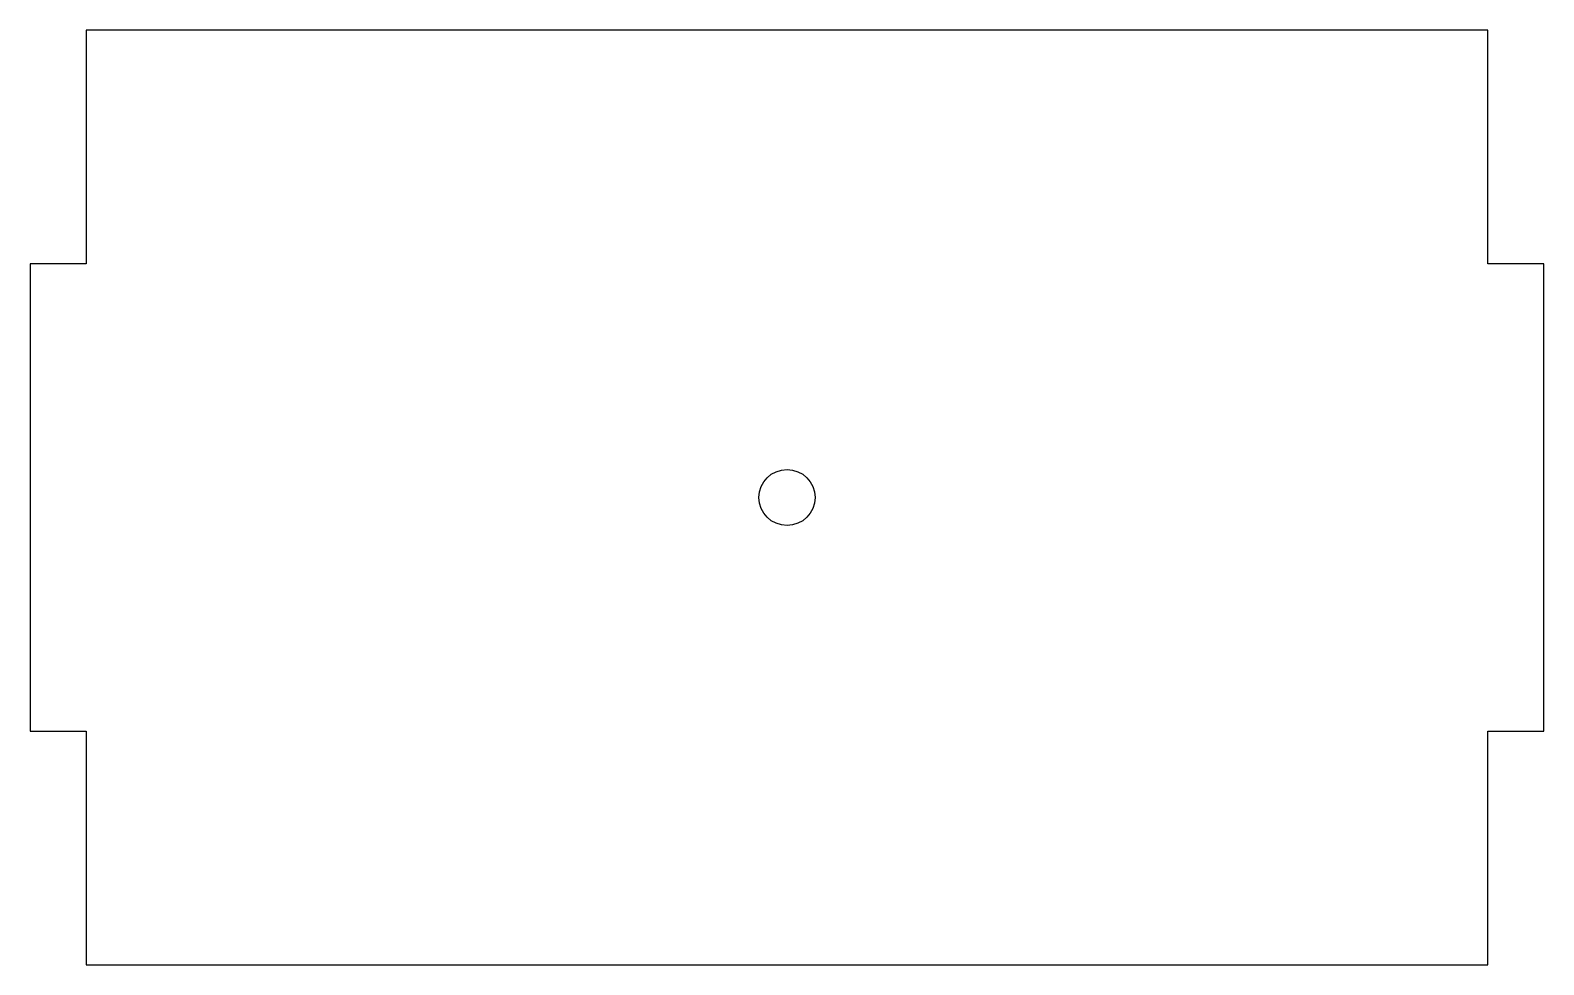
# Model space of a CAD drawing. Header units: millimetres. Extents: x -40.5 to 40.5, y -25 to 25.
import ezdxf

# ---------------------------------------------------------------- set-up
doc = ezdxf.new("R2010")
doc.units = ezdxf.units.MM

msp = doc.modelspace()

# ---------------------------------------------------------------- linework, layer by layer
at = {"color": 7, "linetype": 'Continuous', "lineweight": 25}
for p, q in [((37.5, 25), (-37.5, 25)), ((-37.5, 25), (-37.5, 12.5)), ((37.5, 12.5), (37.5, 25)), ((-37.5, 12.5), (-40.5, 12.5)), ((-40.5, 12.5), (-40.5, -12.5)), ((40.5, 12.5), (37.5, 12.5)), ((40.5, -12.5), (40.5, 12.5)), ((-40.5, -12.5), (-37.5, -12.5)), ((-37.5, -12.5), (-37.5, -25)), ((37.5, -25), (37.5, -12.5)), ((37.5, -12.5), (40.5, -12.5)), ((-37.5, -25), (37.5, -25))]:
    msp.add_line(p, q, dxfattribs=at)
msp.add_circle((0, 0), 1.5, dxfattribs=at)

doc.saveas('drawing.dxf')
